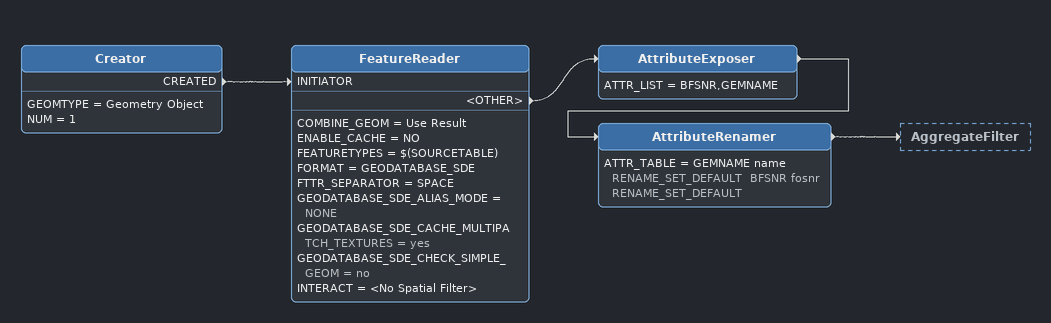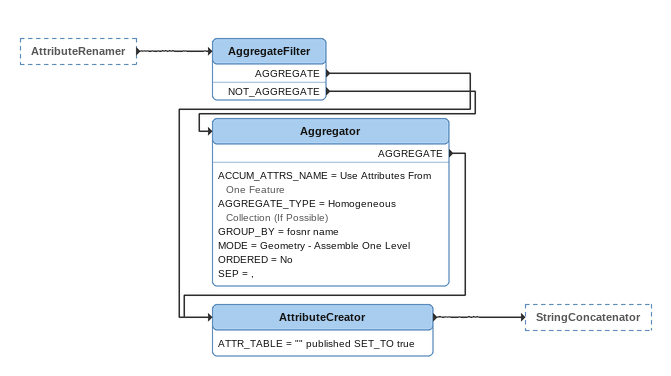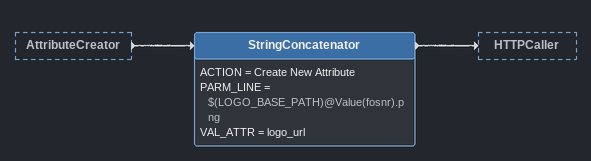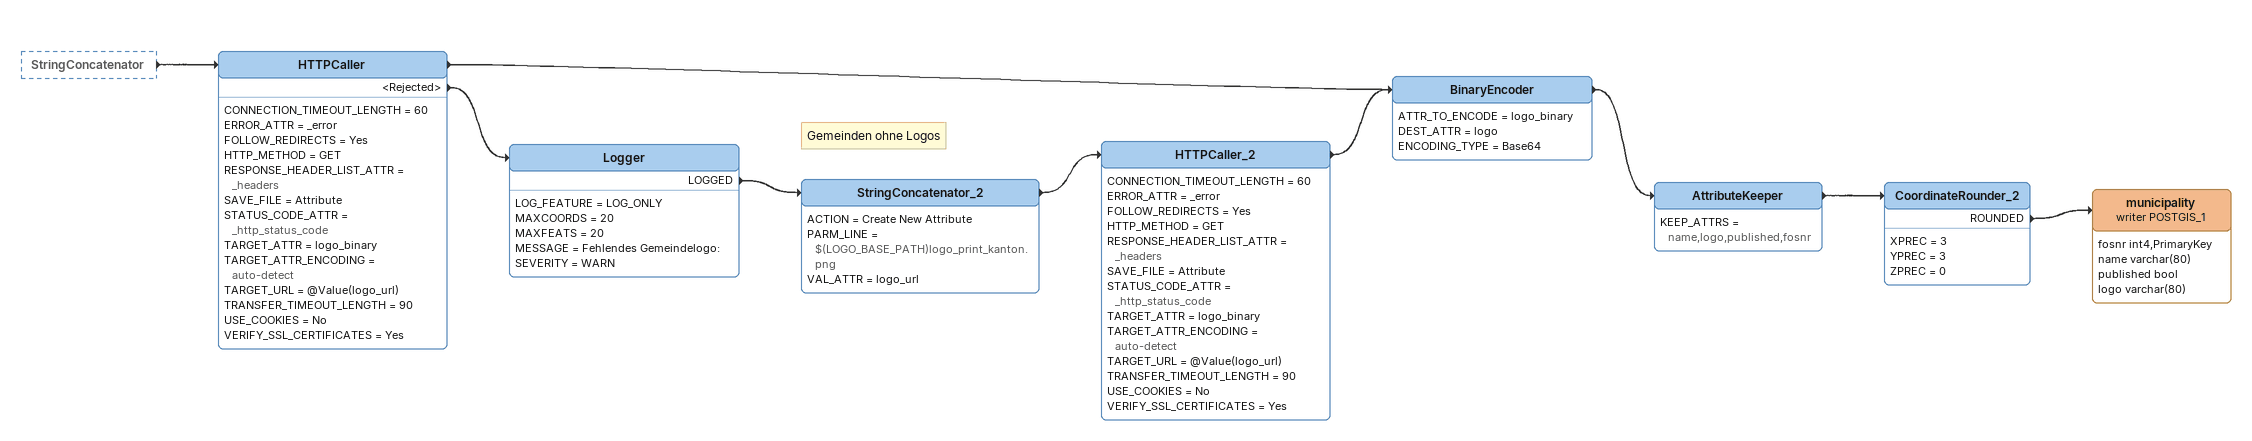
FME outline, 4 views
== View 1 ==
Creator
    GEOMTYPE = Geometry Object
    NUM = 1
    CREATED -> FeatureReader [INITIATOR]
FeatureReader
    COMBINE_GEOM = Use Result
    ENABLE_CACHE = NO
    FEATURETYPES = $(SOURCETABLE)
    FORMAT = GEODATABASE_SDE
    FTTR_SEPARATOR = SPACE
    GEODATABASE_SDE_ALIAS_MODE = NONE
    GEODATABASE_SDE_CACHE_MULTIPATCH_TEXTURES = yes
    GEODATABASE_SDE_CHECK_SIMPLE_GEOM = no
    INTERACT = <No Spatial Filter>
    <OTHER> -> AttributeExposer
AttributeExposer
    ATTR_LIST = BFSNR,GEMNAME
    -> AttributeRenamer
AttributeRenamer
    ATTR_TABLE = GEMNAME name RENAME_SET_DEFAULT  BFSNR fosnr RENAME_SET_DEFAULT
    -> AggregateFilter

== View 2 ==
AttributeRenamer [outside]
    -> AggregateFilter
AggregateFilter
    AGGREGATE -> AttributeCreator
    NOT_AGGREGATE -> Aggregator
Aggregator
    ACCUM_ATTRS_NAME = Use Attributes From One Feature
    AGGREGATE_TYPE = Homogeneous Collection (If Possible)
    GROUP_BY = fosnr name
    MODE = Geometry - Assemble One Level
    ORDERED = No
    SEP = ,
    AGGREGATE -> AttributeCreator
AttributeCreator
    ATTR_TABLE = "" published SET_TO true
    -> StringConcatenator

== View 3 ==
AttributeCreator [outside]
    -> StringConcatenator
StringConcatenator
    ACTION = Create New Attribute
    PARM_LINE = $(LOGO_BASE_PATH)@Value(fosnr).png
    VAL_ATTR = logo_url
    -> HTTPCaller

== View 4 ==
StringConcatenator [outside]
    -> HTTPCaller
HTTPCaller
    CONNECTION_TIMEOUT_LENGTH = 60
    ERROR_ATTR = _error
    FOLLOW_REDIRECTS = Yes
    HTTP_METHOD = GET
    RESPONSE_HEADER_LIST_ATTR = _headers
    SAVE_FILE = Attribute
    STATUS_CODE_ATTR = _http_status_code
    TARGET_ATTR = logo_binary
    TARGET_ATTR_ENCODING = auto-detect
    TARGET_URL = @Value(logo_url)
    TRANSFER_TIMEOUT_LENGTH = 90
    USE_COOKIES = No
    VERIFY_SSL_CERTIFICATES = Yes
    -> BinaryEncoder
    <Rejected> -> Logger
Logger
    LOG_FEATURE = LOG_ONLY
    MAXCOORDS = 20
    MAXFEATS = 20
    MESSAGE = Fehlendes Gemeindelogo:
    SEVERITY = WARN
    LOGGED -> StringConcatenator_2
Note: Gemeinden ohne Logos
StringConcatenator_2
    ACTION = Create New Attribute
    PARM_LINE = $(LOGO_BASE_PATH)logo_print_kanton.png
    VAL_ATTR = logo_url
    -> HTTPCaller_2
HTTPCaller_2
    CONNECTION_TIMEOUT_LENGTH = 60
    ERROR_ATTR = _error
    FOLLOW_REDIRECTS = Yes
    HTTP_METHOD = GET
    RESPONSE_HEADER_LIST_ATTR = _headers
    SAVE_FILE = Attribute
    STATUS_CODE_ATTR = _http_status_code
    TARGET_ATTR = logo_binary
    TARGET_ATTR_ENCODING = auto-detect
    TARGET_URL = @Value(logo_url)
    TRANSFER_TIMEOUT_LENGTH = 90
    USE_COOKIES = No
    VERIFY_SSL_CERTIFICATES = Yes
    -> BinaryEncoder
BinaryEncoder
    ATTR_TO_ENCODE = logo_binary
    DEST_ATTR = logo
    ENCODING_TYPE = Base64
    -> AttributeKeeper
AttributeKeeper
    KEEP_ATTRS = name,logo,published,fosnr
    -> CoordinateRounder_2
CoordinateRounder_2
    XPREC = 3
    YPREC = 3
    ZPREC = 0
    ROUNDED -> municipality (writer POSTGIS_1)
municipality (writer POSTGIS_1)
    attributes: fosnr int4,PrimaryKey, name varchar(80), published bool, logo varchar(80)
